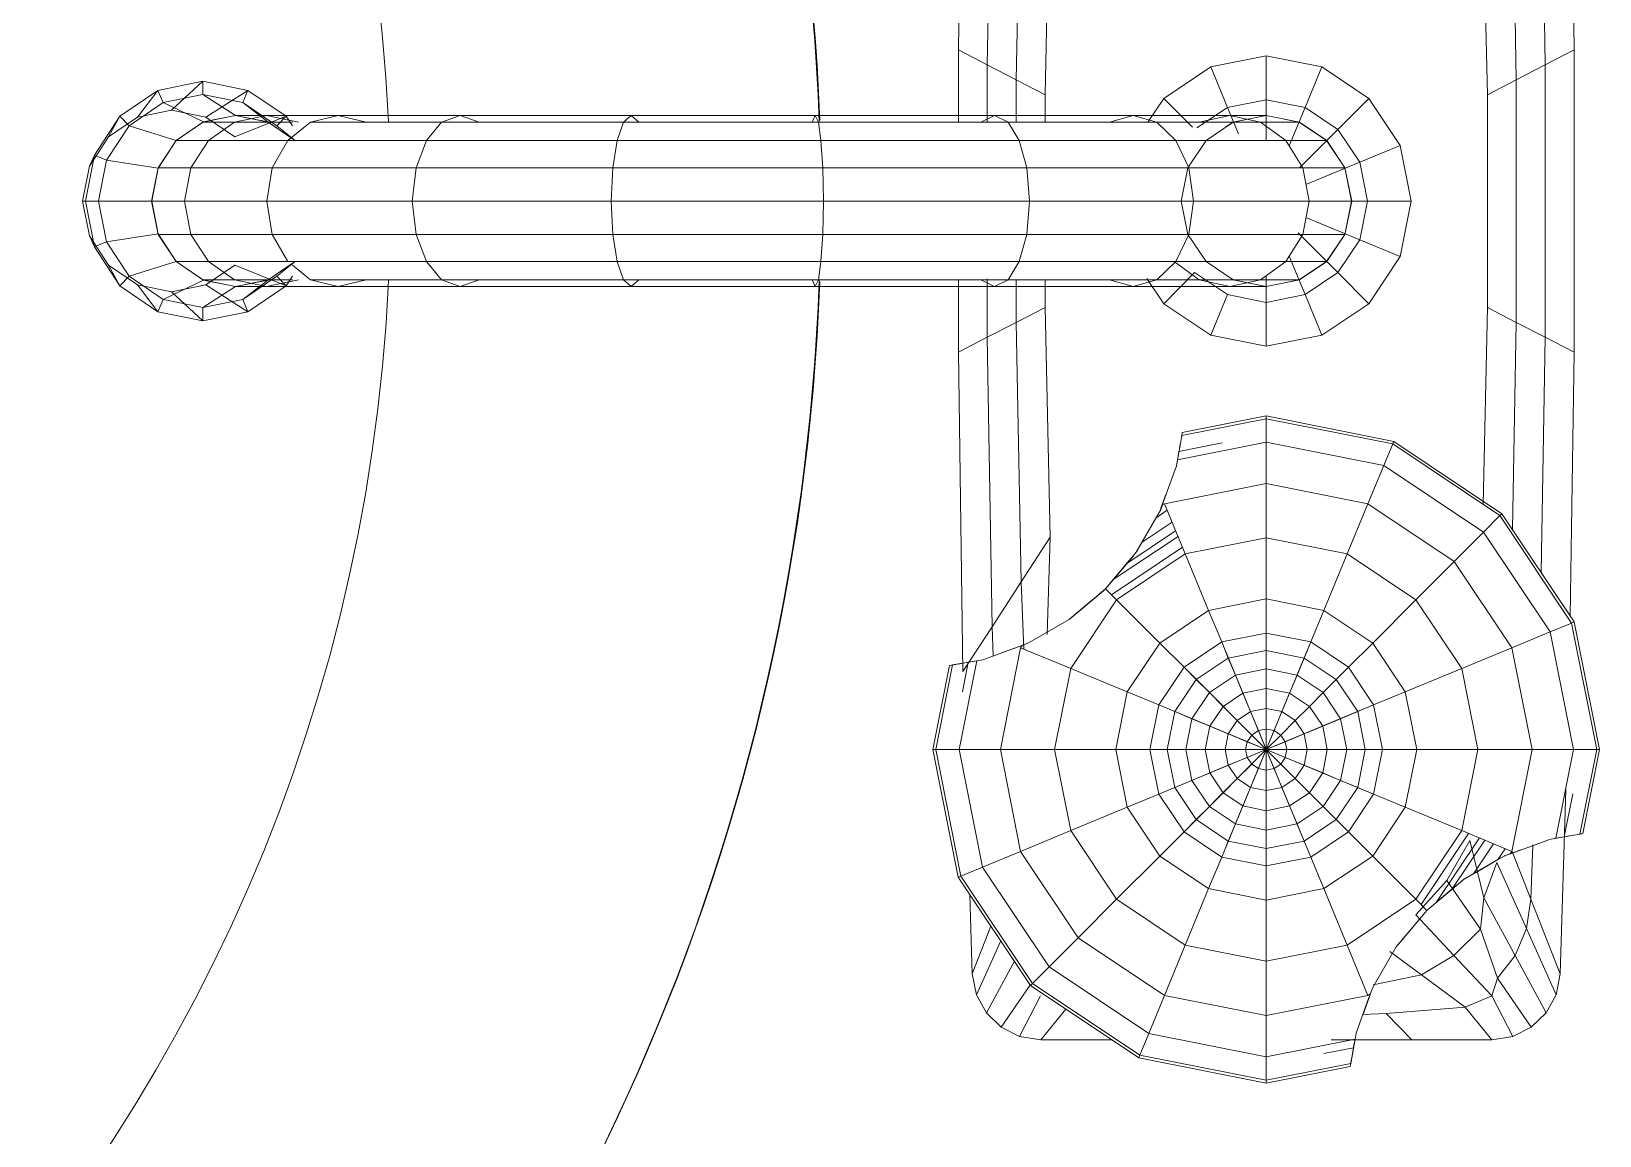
# Model space of a CAD drawing. Header units: inches. Extents: x 22 to 382261, y 22 to 371281.
# Drawn here: x 112652.2 to 112797.8, y 67899.7 to 68002.1 of the extents above; entities that cross this region are included whole.
import ezdxf

# ---------------------------------------------------------------- set-up
doc = ezdxf.new("R2010")
doc.units = ezdxf.units.IN
doc.header["$MEASUREMENT"] = 0
for name, color, linetype, lineweight in [('G-IMPT', 8, 'Continuous', 9), ('P-SANR-FIXT', 6, 'Continuous', 9), ('Q-CASE', 31, 'Continuous', 9)]:
    doc.layers.add(name, color=color, linetype=linetype, lineweight=lineweight)

# ---------------------------------------------------------------- blocks, each defined once
blk = doc.blocks.new('Modern_Vanity_9451 - Modern Vanity-784097-01-GROUND FLOOR FURNITURE PLAN')
at = {"layer": 'G-IMPT'}
for p, q in [((172.08, -9.51), (183.92, -7.16)), ((183.92, -7.16), (191.71, -8.71)), ((183.92, -7.42), (183.92, -7.16)), ((172.18, -9.76), (183.92, -7.42)), ((183.92, -9.59), (183.92, -7.42)), ((183.92, -7.42), (191.76, -8.98)), ((191.71, -8.71), (191.71, -8.72)), ((191.73, -8.8), (191.71, -8.71)), ((191.73, -8.8), (191.71, -8.72)), ((191.71, -8.72), (191.78, -9.09)), ((89.39, -9.95), (119.02, -9.52)), ((119.02, -9.52), (147.06, -9.52)), ((120.4, -12.21), (119.02, -9.52)), ((145.67, -12.21), (147.06, -9.52)), ((147.06, -9.52), (171.53, -9.88)), ((172.08, -9.51), (162.04, -16.22)), ((172.18, -9.76), (162.22, -16.41)), ((172.18, -9.76), (172.08, -9.51)), ((173.01, -11.76), (172.18, -9.76)), ((173.01, -11.76), (183.92, -9.59)), ((183.92, -13.42), (183.92, -9.59)), ((183.92, -9.59), (192.15, -11.23)), ((188.02, -9.65), (192.02, -10.44)), ((191.73, -8.8), (191.74, -8.88)), ((191.76, -8.98), (191.74, -8.88)), ((191.89, -9.7), (191.76, -8.98)), ((191.93, -9.95), (191.88, -9.66)), ((192.15, -11.23), (191.89, -9.7)), ((191.89, -9.7), (192.01, -10.41)), ((191.89, -9.7), (192.02, -10.44)), ((192.01, -10.41), (191.93, -9.95)), ((187.63, -10.29), (204.72, -10.81)), ((192.01, -10.41), (192.02, -10.44)), ((192.02, -10.44), (192.2, -11.47)), ((192.25, -11.8), (192.15, -11.23)), ((197.79, -13.54), (204.72, -10.81)), ((200.53, -13.95), (206.66, -11.2)), ((204.72, -10.81), (206.66, -11.2)), ((206.66, -11.2), (208.34, -12.12)), ((93.55, -12.65), (120.4, -12.21)), ((121.79, -14.89), (120.4, -12.21)), ((120.4, -12.21), (145.67, -12.21)), ((144.29, -14.89), (145.67, -12.21)), ((145.67, -12.21), (167.5, -12.57)), ((173.01, -11.76), (163.76, -17.94)), ((174.47, -15.3), (173.01, -11.76)), ((192.25, -11.8), (192.38, -12.13)), ((192.38, -12.16), (192.32, -11.98)), ((192.38, -12.13), (193.45, -15.08)), ((203.01, -15.01), (208.34, -12.12)), ((208.34, -12.12), (209.66, -13.5)), ((174.47, -15.3), (183.92, -13.42)), ((183.92, -18.46), (183.92, -13.42)), ((183.92, -13.42), (193.36, -15.3)), ((192.76, -13.36), (197.79, -13.54)), ((193.22, -14.46), (193.68, -15.71)), ((193.22, -14.46), (193.68, -15.72)), ((193.36, -15.28), (197.79, -13.54)), ((194.4, -16.7), (200.53, -13.95)), ((197.79, -13.54), (200.53, -13.95)), ((200.53, -13.95), (203.01, -15.01)), ((205.12, -16.64), (209.66, -13.5)), ((209.66, -13.5), (210.52, -15.21)), ((97.7, -15.35), (121.79, -14.89)), ((123.18, -17.57), (121.79, -14.89)), ((121.79, -14.89), (144.29, -14.89)), ((142.9, -17.57), (144.29, -14.89)), ((144.29, -14.89), (163.48, -15.25)), ((174.47, -15.3), (166.46, -20.65)), ((176.4, -19.95), (174.47, -15.3)), ((191.43, -19.95), (193.36, -15.3)), ((193.11, -15.91), (194.13, -16.59)), ((193.36, -15.3), (193.58, -15.45)), ((193.45, -15.08), (193.62, -15.56)), ((193.45, -15.08), (193.75, -15.91)), ((193.45, -15.08), (193.54, -15.34)), ((193.62, -15.56), (193.54, -15.34)), ((193.58, -15.45), (193.54, -15.34)), ((193.62, -15.56), (193.58, -15.45)), ((193.68, -15.71), (193.62, -15.56)), ((193.68, -15.71), (193.68, -15.72)), ((193.68, -15.72), (193.72, -15.83)), ((193.72, -15.83), (193.77, -15.96)), ((193.75, -15.91), (193.77, -15.96)), ((193.77, -15.96), (193.97, -16.32)), ((193.77, -15.96), (194.13, -16.59)), ((197.68, -17.9), (203.01, -15.01)), ((203.01, -15.01), (205.12, -16.64)), ((206.76, -17.16), (210.52, -15.21)), ((210.83, -17.17), (210.52, -15.21)), ((155.33, -26.26), (162.04, -16.22)), ((155.57, -26.36), (162.22, -16.41)), ((162.22, -16.41), (162.04, -16.22)), ((162.04, -16.22), (162.22, -16.41)), ((163.76, -17.94), (162.22, -16.41)), ((162.22, -16.41), (163.76, -17.94)), ((192.66, -17), (195.44, -18.86)), ((193.97, -16.32), (195.98, -19.8)), ((194.13, -16.59), (194.37, -17)), ((195.31, -18.63), (194.37, -17)), ((194.4, -16.7), (197.68, -17.9)), ((200.59, -18.2), (205.12, -16.64)), ((203.01, -20.69), (206.76, -17.16)), ((205.12, -16.64), (206.76, -17.16)), ((207.82, -19.64), (206.76, -17.16)), ((207.82, -19.64), (210.83, -17.17)), ((210.83, -24.59), (210.83, -17.17)), ((123.18, -17.57), (101.87, -18.04)), ((142.9, -17.57), (123.18, -17.57)), ((161.17, -17.98), (142.9, -17.57)), ((157.58, -27.19), (163.76, -17.94)), ((166.46, -20.65), (163.76, -17.94)), ((163.76, -17.94), (166.46, -20.65)), ((176.4, -19.95), (183.92, -18.46)), ((183.92, -24.13), (183.92, -18.46)), ((183.92, -18.46), (191.43, -19.95)), ((192.11, -18.32), (198.11, -22.33)), ((192.32, -17.8), (196.85, -20.83)), ((192.34, -19.2), (197.68, -17.9)), ((195.38, -18.75), (195.31, -18.63)), ((195.38, -18.75), (195.44, -18.86)), ((195.44, -18.86), (195.9, -19.66)), ((196.05, -21.35), (200.59, -18.2)), ((197.68, -17.9), (200.59, -18.2)), ((200.59, -18.2), (203.01, -20.69)), ((176.4, -19.95), (170.03, -24.21)), ((178.57, -25.19), (176.4, -19.95)), ((189.26, -25.19), (191.43, -19.95)), ((197.8, -24.21), (191.43, -19.95)), ((191.69, -19.33), (198.28, -23.73)), ((198.28, -23.73), (191.69, -19.33)), ((196.05, -21.35), (192.34, -19.2)), ((195.98, -19.8), (195.9, -19.66)), ((195.98, -19.8), (196.41, -20.3)), ((195.98, -19.8), (196.09, -19.92)), ((196.09, -19.92), (196.6, -20.53)), ((196.41, -20.3), (198.66, -22.98)), ((204.82, -23.7), (207.82, -19.64)), ((208.41, -26.98), (207.82, -19.64)), ((161.11, -28.66), (166.46, -20.65)), ((170.03, -24.21), (166.46, -20.65)), ((166.46, -20.65), (170.03, -24.21)), ((199.25, -24.22), (196.05, -21.35)), ((196.6, -20.53), (196.63, -20.57)), ((196.63, -20.57), (196.85, -20.83)), ((196.85, -20.83), (197.9, -22.08)), ((199.25, -24.22), (203.01, -20.69)), ((204.82, -23.7), (203.01, -20.69)), ((197.8, -24.21), (198.83, -23.19)), ((197.9, -22.08), (198.11, -22.33)), ((198.83, -23.19), (198.11, -22.33)), ((198.28, -23.73), (198.83, -23.19)), ((198.83, -23.19), (198.66, -22.98)), ((199.03, -23.36), (198.83, -23.19)), ((198.85, -23.2), (198.83, -23.19)), ((198.85, -23.2), (199.4, -23.67)), ((127.89, -25.66), (133.04, -24.64)), ((133.04, -24.64), (138.19, -25.66)), ((133.04, -28.7), (133.04, -24.64)), ((165.77, -30.58), (170.03, -24.21)), ((174.04, -28.22), (170.03, -24.21)), ((170.03, -24.21), (174.04, -28.22)), ((178.57, -25.19), (183.92, -24.13)), ((183.92, -27.3), (183.92, -24.13)), ((183.92, -24.13), (189.26, -25.19)), ((193.79, -28.22), (197.8, -24.21)), ((202.06, -30.58), (197.8, -24.21)), ((202.22, -26.03), (199.03, -23.36)), ((199.68, -23.9), (199.4, -23.67)), ((199.68, -23.9), (200.73, -24.78)), ((202.65, -26.63), (204.82, -23.7)), ((205.75, -28.17), (204.82, -23.7)), ((208.41, -26.98), (210.83, -24.59)), ((210.83, -24.59), (210.83, -32.06)), ((123.52, -28.58), (127.89, -25.66)), ((129.44, -29.42), (127.89, -25.66)), ((136.63, -29.42), (138.19, -25.66)), ((138.19, -25.66), (142.56, -28.58)), ((178.57, -25.19), (174.04, -28.22)), ((179.78, -28.13), (178.57, -25.19)), ((188.05, -28.13), (189.26, -25.19)), ((193.79, -28.22), (189.26, -25.19)), ((201.19, -25.17), (200.73, -24.78)), ((201.49, -25.42), (201.19, -25.17)), ((202.22, -26.03), (201.49, -25.42)), ((202.22, -26.03), (205.7, -28.04)), ((152.97, -38.1), (155.33, -26.26)), ((153.24, -38.1), (155.57, -26.36)), ((155.33, -26.26), (155.57, -26.36)), ((155.41, -38.1), (157.58, -27.19)), ((155.57, -26.36), (157.58, -27.19)), ((157.58, -27.19), (161.11, -28.66)), ((179.78, -28.13), (183.92, -27.3)), ((183.92, -28.91), (183.92, -27.3)), ((183.92, -27.3), (188.05, -28.13)), ((183.92, -38.1), (183.92, -27.3)), ((208.41, -26.98), (208.5, -29.14)), ((120.6, -32.95), (123.52, -28.58)), ((126.39, -31.45), (123.52, -28.58)), ((129.44, -29.42), (133.04, -28.7)), ((133.04, -34.13), (133.04, -28.7)), ((133.04, -28.7), (136.63, -29.42)), ((139.68, -31.45), (142.56, -28.58)), ((142.56, -28.58), (145.47, -32.95)), ((159.24, -38.1), (161.11, -28.66)), ((161.11, -28.66), (165.77, -30.58)), ((171.01, -32.75), (174.04, -28.22)), ((176.28, -30.47), (174.04, -28.22)), ((174.04, -28.22), (176.28, -30.47)), ((179.78, -28.13), (176.28, -30.47)), ((180.4, -29.61), (179.78, -28.13)), ((183.92, -38.1), (179.78, -28.13)), ((180.4, -29.61), (183.92, -28.91)), ((183.92, -38.1), (188.05, -28.13)), ((183.92, -30.63), (183.92, -28.91)), ((183.92, -28.91), (187.43, -29.61)), ((187.43, -29.61), (188.05, -28.13)), ((191.55, -30.47), (188.05, -28.13)), ((191.55, -30.47), (193.79, -28.22)), ((196.82, -32.75), (193.79, -28.22)), ((202.06, -30.58), (206.72, -28.66)), ((205.7, -28.04), (206.05, -28.25)), ((206.05, -28.25), (206.46, -28.39)), ((206.46, -28.39), (206.57, -28.43)), ((206.57, -28.43), (208.49, -29.13)), ((206.57, -28.43), (208.54, -29.15)), ((206.72, -28.66), (206.57, -28.43)), ((206.72, -28.66), (208.6, -38.1)), ((206.93, -28.57), (210.22, -29.76)), ((126.39, -31.45), (129.44, -29.42)), ((131.51, -34.42), (129.44, -29.42)), ((129.95, -30.79), (133.04, -30.16)), ((129.95, -30.82), (133.04, -30.2)), ((133.04, -30.16), (136.13, -30.79)), ((133.04, -30.2), (133.04, -30.16)), ((133.04, -34.13), (133.04, -30.2)), ((133.04, -30.2), (136.13, -30.82)), ((134.56, -34.42), (136.63, -29.42)), ((136.63, -29.42), (139.68, -31.45)), ((173.94, -33.97), (176.28, -30.47)), ((177.42, -31.6), (176.28, -30.47)), ((176.28, -30.47), (177.42, -31.6)), ((180.4, -29.61), (177.42, -31.6)), ((181.06, -31.2), (180.4, -29.61)), ((191.55, -30.47), (183.92, -38.1)), ((186.78, -31.2), (187.43, -29.61)), ((190.41, -31.6), (187.43, -29.61)), ((190.41, -31.6), (191.55, -30.47)), ((193.89, -33.97), (191.55, -30.47)), ((210.22, -29.76), (210.79, -29.86)), ((210.79, -29.86), (213.04, -30.26)), ((210.79, -29.86), (211.36, -29.96)), ((212.42, -38.1), (210.79, -29.86)), ((213.04, -30.26), (211.36, -29.96)), ((212.35, -30.14), (211.57, -30)), ((212.12, -32.74), (211.57, -30)), ((212.35, -30.14), (212.62, -30.18)), ((213.13, -30.27), (212.62, -30.18)), ((212.65, -30.19), (212.62, -30.18)), ((213.13, -30.27), (212.65, -30.19)), ((212.65, -30.19), (212.73, -30.2)), ((213.31, -30.31), (212.73, -30.2)), ((213.04, -30.26), (213.13, -30.27)), ((214.59, -38.1), (213.04, -30.26)), ((213.14, -30.28), (213.13, -30.27)), ((213.14, -30.28), (213.31, -30.31)), ((214.86, -38.1), (213.31, -30.31)), ((124.36, -34.5), (126.39, -31.45)), ((129.95, -35.01), (126.39, -31.45)), ((127.43, -32.49), (129.95, -30.79)), ((127.43, -32.51), (129.95, -30.82)), ((129.95, -30.82), (129.95, -30.79)), ((129.95, -34.71), (129.95, -30.82)), ((135.99, -35.14), (139.68, -31.45)), ((136.13, -30.79), (138.65, -32.49)), ((136.13, -30.82), (136.13, -30.79)), ((136.13, -34.71), (136.13, -30.82)), ((136.13, -30.82), (138.65, -32.51)), ((139.68, -31.45), (141.72, -34.5)), ((164.28, -38.1), (165.77, -30.58)), ((165.77, -30.58), (171.01, -32.75)), ((175.43, -34.58), (177.42, -31.6)), ((178.63, -32.82), (177.42, -31.6)), ((177.42, -31.6), (178.63, -32.82)), ((181.06, -31.2), (178.63, -32.82)), ((181.06, -31.2), (183.92, -30.63)), ((181.75, -32.86), (181.06, -31.2)), ((183.92, -32.43), (183.92, -30.63)), ((183.92, -30.63), (186.78, -31.2)), ((186.09, -32.86), (186.78, -31.2)), ((189.2, -32.82), (186.78, -31.2)), ((189.2, -32.82), (190.41, -31.6)), ((192.4, -34.58), (190.41, -31.6)), ((196.82, -32.75), (202.06, -30.58)), ((202.06, -30.58), (203.56, -38.1)), ((119.58, -38.1), (120.6, -32.95)), ((124.36, -34.5), (120.6, -32.95)), ((125.72, -35.01), (127.43, -32.49)), ((125.72, -35.03), (127.43, -32.51)), ((127.43, -32.51), (127.43, -32.49)), ((127.43, -36.29), (127.43, -32.51)), ((138.65, -32.49), (140.35, -35.01)), ((138.65, -32.51), (138.65, -32.49)), ((138.65, -36.29), (138.65, -32.51)), ((138.65, -32.51), (140.35, -35.03)), ((141.72, -34.5), (145.47, -32.95)), ((146.5, -38.1), (145.47, -32.95)), ((169.95, -38.1), (171.01, -32.75)), ((171.01, -32.75), (173.94, -33.97)), ((177.01, -35.24), (178.63, -32.82)), ((179.91, -34.09), (178.63, -32.82)), ((178.63, -32.82), (179.91, -34.09)), ((181.75, -32.86), (179.91, -34.09)), ((181.75, -32.86), (183.92, -32.43)), ((182.46, -34.58), (181.75, -32.86)), ((183.92, -34.29), (183.92, -32.43)), ((183.92, -32.43), (186.09, -32.86)), ((185.37, -34.58), (186.09, -32.86)), ((187.92, -34.09), (186.09, -32.86)), ((187.92, -34.09), (189.2, -32.82)), ((190.82, -35.24), (189.2, -32.82)), ((193.89, -33.97), (196.82, -32.75)), ((196.82, -32.75), (197.89, -38.1)), ((123.64, -38.1), (124.36, -34.5)), ((127.92, -35.98), (124.36, -34.5)), ((127.43, -36.29), (129.95, -34.71)), ((129.95, -34.71), (133.04, -34.13)), ((129.95, -45.28), (129.95, -34.71)), ((133.04, -44.84), (133.04, -34.13)), ((133.04, -34.13), (136.13, -34.71)), ((136.13, -45.28), (136.13, -34.71)), ((136.13, -34.71), (138.65, -36.29)), ((138.16, -35.98), (141.72, -34.5)), ((142.44, -38.1), (141.72, -34.5)), ((173.12, -38.1), (173.94, -33.97)), ((173.94, -33.97), (175.43, -34.58)), ((183.92, -38.1), (173.94, -33.97)), ((174.73, -38.1), (175.43, -34.58)), ((175.43, -34.58), (177.01, -35.24)), ((178.68, -35.93), (179.91, -34.09)), ((181.22, -35.41), (179.91, -34.09)), ((179.91, -34.09), (181.22, -35.41)), ((182.46, -34.58), (181.22, -35.41)), ((182.46, -34.58), (183.92, -34.29)), ((183.19, -36.34), (182.46, -34.58)), ((193.89, -33.97), (183.92, -38.1)), ((183.92, -36.19), (183.92, -34.29)), ((183.92, -34.29), (185.37, -34.58)), ((184.65, -36.34), (185.37, -34.58)), ((186.61, -35.41), (185.37, -34.58)), ((186.61, -35.41), (187.92, -34.09)), ((189.15, -35.93), (187.92, -34.09)), ((190.82, -35.24), (192.4, -34.58)), ((192.4, -34.58), (193.89, -33.97)), ((192.4, -34.58), (193.1, -38.1)), ((193.89, -33.97), (194.71, -38.1)), ((125.72, -35.01), (125.1, -38.1)), ((125.72, -35.03), (125.1, -38.1)), ((125.72, -35.03), (125.72, -35.01)), ((125.72, -38.62), (125.72, -35.03)), ((125.72, -38.62), (127.43, -36.29)), ((127.43, -46.49), (127.43, -36.29)), ((138.65, -46.49), (138.65, -36.29)), ((138.65, -36.29), (140.35, -38.62)), ((140.35, -35.01), (140.98, -38.1)), ((140.35, -35.03), (140.35, -35.01)), ((140.35, -35.03), (140.98, -38.1)), ((140.35, -38.62), (140.35, -35.03)), ((176.44, -38.1), (177.01, -35.24)), ((177.01, -35.24), (178.68, -35.93)), ((178.25, -38.1), (178.68, -35.93)), ((178.68, -35.93), (180.4, -36.64)), ((180.4, -36.64), (181.22, -35.41)), ((182.57, -36.75), (181.22, -35.41)), ((181.22, -35.41), (182.57, -36.75)), ((183.19, -36.34), (182.57, -36.75)), ((183.19, -36.34), (183.92, -36.19)), ((183.92, -38.1), (183.19, -36.34)), ((183.92, -38.1), (183.92, -36.19)), ((183.92, -36.19), (184.65, -36.34)), ((183.92, -38.1), (184.65, -36.34)), ((185.26, -36.75), (184.65, -36.34)), ((185.26, -36.75), (186.61, -35.41)), ((187.43, -36.64), (186.61, -35.41)), ((187.43, -36.64), (189.15, -35.93)), ((189.15, -35.93), (190.82, -35.24)), ((189.15, -35.93), (189.59, -38.1)), ((190.82, -35.24), (191.39, -38.1)), ((180.11, -38.1), (180.4, -36.64)), ((180.4, -36.64), (182.15, -37.37)), ((182.01, -38.1), (182.15, -37.37)), ((182.15, -37.37), (182.57, -36.75)), ((183.92, -38.1), (182.15, -37.37)), ((183.92, -38.1), (182.57, -36.75)), ((183.92, -38.1), (182.57, -36.75)), ((185.26, -36.75), (183.92, -38.1)), ((185.68, -37.37), (183.92, -38.1)), ((185.68, -37.37), (185.26, -36.75)), ((185.68, -37.37), (187.43, -36.64)), ((185.68, -37.37), (185.82, -38.1)), ((187.43, -36.64), (187.72, -38.1)), ((120.6, -43.25), (119.58, -38.1)), ((123.64, -38.1), (119.58, -38.1)), ((127.43, -38.1), (123.64, -38.1)), ((124.36, -41.7), (123.64, -38.1)), ((125.1, -38.1), (125.72, -41.19)), ((125.1, -41.47), (125.1, -38.1)), ((125.1, -38.1), (125.72, -41.17)), ((125.72, -38.62), (125.1, -41.47)), ((125.72, -48.27), (125.72, -38.62)), ((139.97, -38.1), (142.44, -38.1)), ((140.98, -38.1), (140.35, -41.19)), ((140.98, -38.1), (140.35, -41.17)), ((140.35, -48.27), (140.35, -38.62)), ((140.35, -38.62), (140.98, -41.47)), ((140.98, -41.47), (140.98, -38.1)), ((142.44, -38.1), (141.72, -41.7)), ((142.44, -38.1), (146.5, -38.1)), ((146.5, -38.1), (145.47, -43.25)), ((154.52, -45.89), (152.97, -38.1)), ((152.97, -38.1), (153.24, -38.1)), ((154.8, -45.94), (153.24, -38.1)), ((153.24, -38.1), (155.41, -38.1)), ((157.05, -46.34), (155.41, -38.1)), ((155.41, -38.1), (159.24, -38.1)), ((161.11, -47.54), (159.24, -38.1)), ((159.24, -38.1), (164.28, -38.1)), ((165.77, -45.62), (164.28, -38.1)), ((164.28, -38.1), (169.95, -38.1)), ((171.01, -43.45), (169.95, -38.1)), ((169.95, -38.1), (173.12, -38.1)), ((173.94, -42.23), (173.12, -38.1)), ((173.12, -38.1), (174.73, -38.1)), ((183.92, -38.1), (173.12, -38.1)), ((175.43, -41.62), (174.73, -38.1)), ((174.73, -38.1), (176.44, -38.1)), ((183.92, -38.1), (174.76, -41.89)), ((183.92, -38.1), (176.28, -45.73)), ((177.01, -40.96), (176.44, -38.1)), ((176.44, -38.1), (178.25, -38.1)), ((178.68, -40.27), (178.25, -38.1)), ((178.25, -38.1), (180.11, -38.1)), ((183.92, -38.1), (179.78, -48.07)), ((180.4, -39.56), (180.11, -38.1)), ((180.11, -38.1), (182.01, -38.1)), ((180.4, -39.56), (182.15, -38.83)), ((182.15, -38.83), (182.01, -38.1)), ((183.92, -38.1), (182.01, -38.1)), ((182.15, -38.83), (183.92, -38.1)), ((182.57, -39.45), (182.15, -38.83)), ((182.57, -39.45), (183.92, -38.1)), ((183.92, -38.1), (183.19, -39.86)), ((183.92, -38.1), (185.82, -38.1)), ((183.92, -38.1), (185.68, -38.83)), ((183.92, -38.1), (184.65, -39.86)), ((183.92, -38.1), (183.92, -40.01)), ((183.92, -38.1), (193.79, -47.98)), ((183.92, -38.1), (193.79, -47.98)), ((183.92, -38.1), (194.71, -38.1)), ((183.92, -38.1), (193.07, -41.89)), ((183.92, -38.1), (188.05, -48.07)), ((183.92, -38.1), (183.92, -48.9)), ((185.68, -38.83), (185.26, -39.45)), ((185.82, -38.1), (185.68, -38.83)), ((185.68, -38.83), (187.43, -39.56)), ((185.82, -38.1), (187.72, -38.1)), ((187.72, -38.1), (187.43, -39.56)), ((187.72, -38.1), (189.59, -38.1)), ((189.59, -38.1), (189.15, -40.27)), ((189.59, -38.1), (191.39, -38.1)), ((191.39, -38.1), (190.82, -40.96)), ((191.39, -38.1), (193.1, -38.1)), ((193.1, -38.1), (192.4, -41.62)), ((193.1, -38.1), (194.71, -38.1)), ((194.71, -38.1), (193.89, -42.23)), ((194.71, -38.1), (197.89, -38.1)), ((197.89, -38.1), (196.82, -43.45)), ((197.89, -38.1), (203.56, -38.1)), ((203.56, -38.1), (202.06, -45.62)), ((203.56, -38.1), (208.6, -38.1)), ((208.6, -38.1), (206.72, -47.54)), ((208.6, -38.1), (212.42, -38.1)), ((212.42, -38.1), (210.25, -49.01)), ((212.26, -49.84), (214.59, -38.1)), ((212.42, -38.1), (214.59, -38.1)), ((212.5, -49.94), (214.86, -38.1)), ((214.59, -38.1), (214.86, -38.1)), ((126.8, -40.68), (124.36, -41.7)), ((177.01, -40.96), (178.68, -40.27)), ((178.68, -40.27), (180.4, -39.56)), ((179.91, -42.11), (178.68, -40.27)), ((181.22, -40.79), (180.4, -39.56)), ((181.22, -40.79), (182.57, -39.45)), ((182.46, -41.62), (183.19, -39.86)), ((182.57, -39.45), (183.19, -39.86)), ((183.92, -40.01), (183.19, -39.86)), ((184.65, -39.86), (183.92, -40.01)), ((183.92, -41.91), (183.92, -40.01)), ((185.26, -39.45), (184.65, -39.86)), ((185.37, -41.62), (184.65, -39.86)), ((185.26, -39.45), (186.61, -40.79)), ((186.61, -40.79), (185.26, -39.45)), ((187.43, -39.56), (186.61, -40.79)), ((187.43, -39.56), (189.15, -40.27)), ((189.15, -40.27), (187.92, -42.11)), ((189.15, -40.27), (190.82, -40.96)), ((124.36, -41.7), (120.6, -43.25)), ((126.25, -44.54), (124.36, -41.7)), ((125.1, -50.46), (125.1, -41.47)), ((125.1, -41.47), (125.72, -44.33)), ((127.43, -43.69), (125.72, -41.17)), ((125.72, -41.17), (125.72, -41.19)), ((125.72, -44.33), (125.72, -41.17)), ((126.2, -41.89), (125.72, -41.19)), ((140.35, -41.17), (138.65, -43.69)), ((141.72, -41.7), (139.68, -44.75)), ((140.35, -41.17), (140.35, -41.19)), ((140.35, -44.33), (140.35, -41.17)), ((140.98, -41.47), (140.35, -44.33)), ((140.98, -50.46), (140.98, -41.47)), ((141.72, -41.7), (145.47, -43.25)), ((156.26, -46.2), (155.47, -42.2)), ((173.94, -42.23), (175.43, -41.62)), ((175.43, -41.62), (177.01, -40.96)), ((177.42, -44.6), (175.43, -41.62)), ((178.63, -43.38), (177.01, -40.96)), ((178.63, -43.38), (179.91, -42.11)), ((179.91, -42.11), (181.22, -40.79)), ((179.91, -42.11), (181.75, -43.34)), ((181.22, -40.79), (182.46, -41.62)), ((181.75, -43.34), (182.46, -41.62)), ((183.92, -41.91), (182.46, -41.62)), ((185.37, -41.62), (183.92, -41.91)), ((183.92, -43.77), (183.92, -41.91)), ((186.61, -40.79), (185.37, -41.62)), ((186.09, -43.34), (185.37, -41.62)), ((187.92, -42.11), (186.09, -43.34)), ((186.61, -40.79), (187.92, -42.11)), ((187.92, -42.11), (186.61, -40.79)), ((187.92, -42.11), (189.2, -43.38)), ((189.2, -43.38), (187.92, -42.11)), ((190.82, -40.96), (189.2, -43.38)), ((192.4, -41.62), (190.41, -44.6)), ((190.82, -40.96), (192.4, -41.62)), ((192.4, -41.62), (193.89, -42.23)), ((123.52, -47.62), (120.6, -43.25)), ((145.47, -43.25), (142.56, -47.62)), ((165.77, -45.62), (171.01, -43.45)), ((171.01, -43.45), (173.94, -42.23)), ((174.04, -47.98), (171.01, -43.45)), ((176.28, -45.73), (173.94, -42.23)), ((177.42, -44.6), (178.63, -43.38)), ((178.63, -43.38), (181.06, -45)), ((181.06, -45), (181.75, -43.34)), ((183.92, -43.77), (181.75, -43.34)), ((186.09, -43.34), (183.92, -43.77)), ((186.78, -45), (186.09, -43.34)), ((189.2, -43.38), (186.78, -45)), ((189.2, -43.38), (190.41, -44.6)), ((190.41, -44.6), (189.2, -43.38)), ((193.89, -42.23), (191.55, -45.73)), ((196.82, -43.45), (193.79, -47.98)), ((193.89, -42.23), (196.82, -43.45)), ((196.82, -43.45), (202.06, -45.62)), ((126.2, -44.94), (123.52, -47.62)), ((125.72, -48.27), (125.72, -44.33)), ((129.95, -45.38), (127.43, -43.69)), ((129.95, -45.28), (133.04, -44.84)), ((133.04, -60.06), (133.04, -44.84)), ((133.04, -44.84), (136.13, -45.28)), ((138.65, -43.69), (136.13, -45.38)), ((140.35, -44.33), (138.65, -46.66)), ((139.68, -44.75), (142.56, -47.62)), ((140.35, -48.27), (140.35, -44.33)), ((176.28, -45.73), (177.42, -44.6)), ((177.42, -44.6), (180.4, -46.59)), ((180.4, -46.59), (181.06, -45)), ((183.92, -45.57), (181.06, -45)), ((183.92, -45.57), (183.92, -43.77)), ((186.78, -45), (183.92, -45.57)), ((187.43, -46.59), (186.78, -45)), ((190.41, -44.6), (187.43, -46.59)), ((190.41, -44.6), (191.55, -45.73)), ((191.55, -45.73), (190.41, -44.6)), ((125.72, -48.27), (127.43, -46.49)), ((127.43, -46.49), (129.95, -45.28)), ((127.43, -61.02), (127.43, -46.49)), ((129.95, -60.32), (129.95, -45.28)), ((133.04, -46), (129.95, -45.38)), ((136.13, -45.38), (133.04, -46)), ((136.13, -60.32), (136.13, -45.28)), ((136.13, -45.28), (138.65, -46.49)), ((138.65, -61.02), (138.65, -46.49)), ((138.65, -46.49), (140.35, -48.27)), ((154.53, -45.9), (154.52, -45.89)), ((154.62, -45.91), (154.52, -45.89)), ((154.91, -45.96), (154.53, -45.9)), ((154.62, -45.91), (154.53, -45.9)), ((154.69, -45.92), (154.62, -45.91)), ((154.8, -45.94), (154.69, -45.92)), ((154.8, -45.94), (155.52, -46.07)), ((155.48, -46.06), (155.77, -46.11)), ((157.05, -46.34), (155.52, -46.07)), ((155.77, -46.11), (156.23, -46.19)), ((156.26, -46.2), (156.23, -46.19)), ((157.29, -46.38), (156.26, -46.2)), ((157.62, -46.44), (157.05, -46.34)), ((157.95, -46.56), (157.62, -46.44)), ((157.8, -46.5), (157.97, -46.57)), ((160.9, -47.63), (157.95, -46.56)), ((161.11, -47.54), (165.77, -45.62)), ((166.65, -51.03), (163.62, -46.51)), ((168.15, -52.3), (164.14, -46.29)), ((169.55, -52.47), (165.14, -45.88)), ((169.55, -52.47), (165.14, -45.88)), ((165.77, -45.62), (170.03, -51.99)), ((174.04, -47.98), (176.28, -45.73)), ((176.28, -45.73), (179.78, -48.07)), ((183.92, -47.29), (183.92, -45.57)), ((191.55, -45.73), (188.05, -48.07)), ((191.55, -45.73), (193.79, -47.98)), ((193.79, -47.98), (191.55, -45.73)), ((202.06, -45.62), (197.8, -51.99)), ((202.06, -45.62), (206.72, -47.54)), ((125.72, -49.09), (123.52, -47.62)), ((142.56, -47.62), (140.23, -49.17)), ((161.54, -47.87), (160.27, -47.41)), ((160.27, -47.41), (161.52, -47.86)), ((161.73, -47.93), (160.9, -47.63)), ((161.37, -47.81), (160.9, -47.63)), ((161.16, -47.73), (160.9, -47.63)), ((161.26, -47.77), (161.11, -47.54)), ((161.37, -47.81), (161.16, -47.73)), ((161.26, -47.77), (161.16, -47.73)), ((161.37, -47.81), (161.26, -47.77)), ((161.37, -47.81), (161.52, -47.86)), ((161.54, -47.87), (161.52, -47.86)), ((161.65, -47.91), (161.54, -47.87)), ((161.78, -47.95), (161.65, -47.91)), ((162.41, -48.32), (161.72, -47.29)), ((161.78, -47.95), (161.73, -47.93)), ((161.78, -47.95), (162.13, -48.16)), ((162.41, -48.32), (161.78, -47.95)), ((164.67, -49.62), (162.81, -46.84)), ((170.03, -51.99), (174.04, -47.98)), ((174.04, -47.98), (178.57, -51.01)), ((179.78, -48.07), (180.4, -46.59)), ((183.92, -47.29), (180.4, -46.59)), ((187.43, -46.59), (183.92, -47.29)), ((183.92, -48.9), (183.92, -47.29)), ((188.05, -48.07), (187.43, -46.59)), ((193.79, -47.98), (189.26, -51.01)), ((193.79, -47.98), (197.8, -51.99)), ((197.8, -51.99), (193.79, -47.98)), ((206.72, -47.54), (201.37, -55.55)), ((206.72, -47.54), (210.25, -49.01)), ((125.72, -48.27), (125.1, -50.46)), ((125.72, -62.06), (125.72, -48.27)), ((140.35, -62.06), (140.35, -48.27)), ((140.35, -48.27), (140.98, -50.46)), ((165.61, -50.17), (162.13, -48.16)), ((162.82, -48.55), (162.41, -48.32)), ((164.44, -49.49), (162.82, -48.55)), ((178.57, -51.01), (179.78, -48.07)), ((183.92, -48.9), (179.78, -48.07)), ((188.05, -48.07), (183.92, -48.9)), ((183.92, -52.07), (183.92, -48.9)), ((189.26, -51.01), (188.05, -48.07)), ((210.25, -49.01), (204.07, -58.26)), ((210.25, -49.01), (212.26, -49.84)), ((125.1, -63.33), (125.1, -50.46)), ((125.1, -50.46), (125.72, -52.64)), ((140.98, -50.46), (140.35, -52.64)), ((140.98, -63.33), (140.98, -50.46)), ((164.44, -49.49), (164.57, -49.56)), ((164.67, -49.62), (164.57, -49.56)), ((165.48, -50.09), (164.67, -49.62)), ((165.61, -50.17), (165.48, -50.09)), ((165.74, -50.27), (165.61, -50.17)), ((166.12, -50.59), (165.61, -50.17)), ((166.34, -50.78), (165.74, -50.27)), ((168.8, -52.84), (166.12, -50.59)), ((169, -53.01), (166.34, -50.78)), ((166.39, -50.82), (166.34, -50.78)), ((169, -53.01), (166.39, -50.82)), ((166.65, -51.03), (166.39, -50.82)), ((212.26, -49.84), (205.61, -59.79)), ((212.5, -49.94), (205.8, -59.98)), ((212.26, -49.84), (212.5, -49.94)), ((167.89, -52.08), (166.65, -51.03)), ((167.89, -52.08), (168.15, -52.3)), ((168.15, -52.3), (169, -53.01)), ((169, -53.01), (170.03, -51.99)), ((170.03, -51.99), (176.4, -56.25)), ((176.4, -56.25), (178.57, -51.01)), ((183.92, -52.07), (178.57, -51.01)), ((189.26, -51.01), (183.92, -52.07)), ((183.92, -57.74), (183.92, -52.07)), ((191.43, -56.25), (189.26, -51.01)), ((197.8, -51.99), (191.43, -56.25)), ((197.8, -51.99), (201.37, -55.55)), ((201.37, -55.55), (197.8, -51.99)), ((169, -53.01), (168.8, -52.84)), ((169, -53.01), (169.55, -52.47)), ((169, -53.01), (169.18, -53.22)), ((169, -53.01), (169.02, -53.03)), ((169.48, -53.59), (169.02, -53.03)), ((169.18, -53.22), (171.85, -56.4)), ((169.72, -53.87), (169.48, -53.59)), ((210.83, -52.45), (210.83, -59.03)), ((169.72, -53.87), (170.6, -54.92)), ((170.6, -54.92), (170.98, -55.37)), ((170.98, -55.37), (171.24, -55.67)), ((171.85, -56.4), (171.24, -55.67)), ((171.85, -56.4), (173.86, -59.88)), ((174.47, -60.9), (176.4, -56.25)), ((183.92, -57.74), (176.4, -56.25)), ((191.43, -56.25), (183.92, -57.74)), ((193.36, -60.9), (191.43, -56.25)), ((201.37, -55.55), (193.36, -60.9)), ((201.37, -55.55), (204.07, -58.26)), ((204.07, -58.26), (201.37, -55.55)), ((207.99, -56.7), (210.83, -59.03)), ((164.21, -58.16), (142.9, -58.63)), ((173.25, -58.45), (164.21, -58.16)), ((164.21, -58.16), (168.37, -60.85)), ((183.92, -62.78), (183.92, -57.74)), ((123.18, -58.63), (105.21, -58.23)), ((123.18, -58.63), (121.79, -61.31)), ((125.72, -58.63), (123.18, -58.63)), ((142.9, -58.63), (140.35, -58.63)), ((142.9, -58.63), (144.29, -61.31)), ((204.07, -58.26), (194.83, -64.44)), ((204.07, -58.26), (205.61, -59.79)), ((205.61, -59.79), (204.07, -58.26)), ((206.76, -59.04), (210.52, -60.99)), ((210.83, -59.03), (210.52, -60.99)), ((121.79, -61.31), (102.69, -60.95)), ((125.72, -62.06), (127.43, -61.02)), ((127.43, -61.02), (129.95, -60.32)), ((127.43, -79.43), (127.43, -61.02)), ((129.95, -60.32), (133.04, -60.06)), ((129.95, -79.26), (129.95, -60.32)), ((133.04, -79.21), (133.04, -60.06)), ((133.04, -60.06), (136.13, -60.32)), ((136.13, -79.26), (136.13, -60.32)), ((136.13, -60.32), (138.65, -61.02)), ((138.65, -79.43), (138.65, -61.02)), ((138.65, -61.02), (140.35, -62.06)), ((168.37, -60.85), (144.29, -61.31)), ((174.6, -60.6), (168.37, -60.85)), ((168.37, -60.85), (172.53, -63.55)), ((174.06, -60.24), (173.86, -59.88)), ((174.21, -60.64), (174.06, -60.24)), ((174.25, -60.75), (174.21, -60.64)), ((174.97, -62.72), (174.25, -60.75)), ((174.25, -60.75), (174.95, -62.68)), ((174.25, -60.75), (174.47, -60.9)), ((174.38, -61.12), (175.58, -64.4)), ((174.47, -60.9), (183.92, -62.78)), ((193.36, -60.9), (183.92, -62.78)), ((194.83, -64.44), (193.36, -60.9)), ((205.61, -59.79), (195.66, -66.44)), ((205.8, -59.98), (195.76, -66.69)), ((205.61, -59.79), (205.8, -59.98)), ((205.8, -59.98), (205.61, -59.79)), ((205.8, -60.03), (209.66, -62.7)), ((210.52, -60.99), (209.66, -62.7)), ((121.79, -61.31), (120.4, -63.99)), ((125.72, -61.31), (121.79, -61.31)), ((125.72, -62.06), (125.1, -63.33)), ((125.72, -79.67), (125.72, -62.06)), ((144.29, -61.31), (140.35, -61.31)), ((140.35, -79.67), (140.35, -62.06)), ((140.35, -62.06), (140.98, -63.33)), ((144.29, -61.31), (145.67, -63.99)), ((203.55, -61.48), (208.34, -64.08)), ((120.4, -63.99), (98.57, -63.63)), ((120.4, -63.99), (119.02, -66.67)), ((125.72, -63.99), (120.4, -63.99)), ((125.1, -79.96), (125.1, -63.33)), ((125.1, -63.33), (125.72, -64.6)), ((145.67, -63.99), (140.25, -63.99)), ((140.98, -63.33), (140.35, -64.6)), ((140.98, -79.96), (140.98, -63.33)), ((172.53, -63.55), (145.67, -63.99)), ((145.67, -63.99), (147.06, -66.67)), ((175.23, -63.45), (172.53, -63.55)), ((172.53, -63.55), (176.69, -66.25)), ((183.92, -66.61), (183.92, -62.78)), ((200.3, -63.65), (204.72, -65.39)), ((201.65, -62.75), (206.66, -65)), ((209.66, -62.7), (208.34, -64.08)), ((175.68, -64.97), (175.58, -64.4)), ((175.68, -64.97), (176.07, -67.22)), ((175.68, -64.97), (175.78, -65.54)), ((175.68, -64.97), (183.92, -66.61)), ((183.92, -66.61), (194.83, -64.44)), ((195.66, -66.44), (194.83, -64.44)), ((204.72, -65.39), (197.37, -65.61)), ((206.66, -65), (204.72, -65.39)), ((208.34, -64.08), (206.66, -65)), ((119.02, -66.67), (94.41, -66.32)), ((125.72, -66.67), (119.02, -66.67)), ((147.06, -66.67), (140.35, -66.67)), ((176.69, -66.25), (147.06, -66.67)), ((176.07, -67.22), (175.78, -65.54)), ((175.82, -65.76), (175.95, -66.54)), ((175.82, -65.76), (178.55, -66.3)), ((176, -66.8), (175.95, -66.54)), ((176.09, -67.31), (176, -66.8)), ((176, -66.8), (176.01, -66.84)), ((176.09, -67.31), (176.01, -66.84)), ((176.01, -66.84), (176.02, -66.91)), ((176.02, -66.91), (176.12, -67.49)), ((183.92, -68.78), (195.66, -66.44)), ((183.92, -68.78), (183.92, -66.61)), ((183.92, -69.04), (195.76, -66.69)), ((195.76, -66.69), (195.66, -66.44)), ((176.09, -67.31), (176.07, -67.22)), ((176.07, -67.22), (183.92, -68.78)), ((176.09, -67.31), (176.09, -67.32)), ((176.09, -67.32), (176.12, -67.49)), ((176.12, -67.49), (183.92, -69.04)), ((183.92, -69.04), (183.92, -68.78)), ((125.72, -79.67), (125.1, -79.96)), ((125.1, -97.05), (125.1, -79.96)), ((125.1, -79.96), (125.72, -80.25)), ((125.72, -79.67), (127.43, -79.43)), ((125.72, -97.77), (125.72, -79.67)), ((127.43, -79.43), (129.95, -79.26)), ((127.43, -98.36), (127.43, -79.43)), ((129.95, -79.26), (133.04, -79.21)), ((129.95, -98.76), (129.95, -79.26)), ((133.04, -98.9), (133.04, -79.21)), ((133.04, -79.21), (136.13, -79.26)), ((136.13, -98.76), (136.13, -79.26)), ((136.13, -79.26), (138.65, -79.43)), ((138.65, -98.36), (138.65, -79.43)), ((138.65, -79.43), (140.35, -79.67)), ((140.35, -97.77), (140.35, -79.67)), ((140.35, -79.67), (140.98, -79.96)), ((140.98, -79.96), (140.35, -80.25)), ((140.98, -97.05), (140.98, -79.96)), ((125.1, -97.05), (125.72, -96.33)), ((125.1, -112.91), (125.1, -97.05)), ((125.72, -97.77), (125.1, -97.05)), ((140.98, -97.05), (140.35, -96.33)), ((140.35, -97.77), (140.98, -97.05)), ((140.98, -112.91), (140.98, -97.05)), ((125.72, -114.64), (125.72, -97.77)), ((125.72, -97.77), (127.43, -98.36)), ((127.43, -116.06), (127.43, -98.36)), ((127.43, -98.36), (129.95, -98.76)), ((129.95, -117.01), (129.95, -98.76)), ((129.95, -98.76), (133.04, -98.9)), ((133.04, -98.9), (136.13, -98.76)), ((133.04, -117.36), (133.04, -98.9)), ((136.13, -98.76), (138.65, -98.36)), ((136.13, -117.01), (136.13, -98.76)), ((138.65, -98.36), (140.35, -97.77)), ((138.65, -116.06), (138.65, -98.36)), ((140.35, -114.64), (140.35, -97.77)), ((125.1, -112.91), (125.72, -111.17)), ((140.98, -112.91), (140.35, -111.17)), ((125.1, -124.24), (125.1, -112.91)), ((125.72, -114.64), (125.1, -112.91)), ((140.35, -114.64), (140.98, -112.91)), ((140.98, -124.24), (140.98, -112.91)), ((125.72, -126.82), (125.72, -114.64)), ((125.72, -114.64), (127.43, -116.06)), ((138.65, -116.06), (140.35, -114.64)), ((140.35, -126.82), (140.35, -114.64)), ((127.43, -128.93), (127.43, -116.06)), ((127.43, -116.06), (129.95, -117.01)), ((136.13, -117.01), (138.65, -116.06)), ((138.65, -128.93), (138.65, -116.06)), ((129.95, -130.36), (129.95, -117.01)), ((129.95, -117.01), (133.04, -117.36)), ((133.04, -117.36), (136.13, -117.01)), ((133.04, -130.88), (133.04, -117.36)), ((136.13, -130.36), (136.13, -117.01)), ((125.1, -124.24), (125.72, -121.66)), ((140.98, -124.24), (140.35, -121.66)), ((125.1, -130.9), (125.1, -124.24)), ((125.72, -126.82), (125.1, -124.24)), ((140.35, -126.82), (140.98, -124.24)), ((140.98, -130.9), (140.98, -124.24)), ((125.1, -130.9), (125.72, -127.94)), ((125.72, -126.82), (127.43, -128.93)), ((139, -128.49), (140.35, -126.82)), ((140.98, -130.9), (140.35, -127.94)), ((125.18, -129.08), (122.77, -132.62)), ((126.07, -128.49), (125.18, -129.08)), ((125.18, -129.08), (127.08, -133.85)), ((125.18, -129.08), (126.06, -129.94)), ((127.26, -128.49), (125.7, -130.78)), ((127.26, -128.49), (125.72, -130.73)), ((125.72, -133.87), (125.72, -128.49)), ((125.72, -130.73), (125.72, -128.49)), ((126.06, -129.94), (127.42, -128.25)), ((127.43, -136.29), (127.43, -128.93)), ((127.43, -128.93), (129.95, -130.36)), ((136.13, -130.36), (138.65, -128.93)), ((140.02, -129.94), (138.65, -128.25)), ((138.65, -136.29), (138.65, -128.93)), ((140.37, -130.78), (138.81, -128.49)), ((140.35, -130.73), (138.81, -128.49)), ((140.9, -129.08), (139, -133.85)), ((140.9, -129.08), (140, -128.49)), ((140.9, -129.08), (140.02, -129.94)), ((140.35, -133.87), (140.35, -128.49)), ((140.35, -130.73), (140.35, -128.49)), ((143.3, -132.62), (140.9, -129.08)), ((126.06, -129.94), (123.91, -133.08)), ((123.91, -133.08), (125.7, -130.78)), ((125.1, -133.76), (125.72, -130.73)), ((125.7, -130.78), (125.1, -133.76)), ((125.1, -133.76), (125.1, -130.9)), ((125.72, -133.87), (125.1, -130.9)), ((129.95, -137.93), (129.95, -130.36)), ((129.95, -130.36), (133.04, -130.88)), ((133.04, -130.88), (136.13, -130.36)), ((133.04, -138.52), (133.04, -130.88)), ((136.13, -137.93), (136.13, -130.36)), ((142.16, -133.08), (140.02, -129.94)), ((140.98, -133.76), (140.35, -130.73)), ((140.35, -133.87), (140.98, -130.9)), ((140.98, -133.76), (140.37, -130.78)), ((142.16, -133.08), (140.37, -130.78)), ((140.98, -133.76), (140.98, -130.9)), ((122.77, -132.62), (121.93, -136.79)), ((122.77, -132.62), (125.25, -136.53)), ((122.77, -132.62), (123.91, -133.08)), ((123.91, -133.08), (123.16, -136.79)), ((123.16, -136.79), (125.1, -133.76)), ((125.1, -133.76), (125.7, -136.74)), ((125.1, -133.76), (125.72, -136.8)), ((127.08, -133.85), (125.25, -136.53)), ((125.72, -136.8), (125.72, -133.87)), ((125.72, -133.87), (127.43, -136.29)), ((138.65, -136.29), (140.35, -133.87)), ((140.82, -136.53), (139, -133.85)), ((140.98, -133.76), (140.35, -136.8)), ((140.35, -136.8), (140.35, -133.87)), ((140.98, -133.76), (140.37, -136.74)), ((143.3, -132.62), (140.82, -136.53)), ((142.91, -136.79), (140.98, -133.76)), ((143.3, -132.62), (142.16, -133.08)), ((142.91, -136.79), (142.16, -133.08)), ((144.15, -136.79), (143.3, -132.62)), ((121.93, -136.79), (122.77, -140.97)), ((121.93, -136.79), (124.61, -139.7)), ((121.93, -136.79), (123.16, -136.79)), ((123.16, -136.79), (123.91, -140.5)), ((123.91, -140.5), (125.7, -136.74)), ((125.25, -136.53), (124.61, -139.7)), ((125.7, -136.74), (127.42, -139.27)), ((125.72, -136.8), (127.43, -139.27)), ((127.43, -139.27), (127.43, -136.29)), ((127.43, -136.29), (129.95, -137.93)), ((136.13, -137.93), (138.65, -136.29)), ((138.65, -139.27), (138.65, -136.29)), ((138.65, -139.27), (140.37, -136.74)), ((138.65, -139.27), (140.35, -136.8)), ((142.16, -140.5), (140.37, -136.74)), ((141.46, -139.7), (140.82, -136.53)), ((141.46, -139.7), (144.15, -136.79)), ((142.91, -136.79), (142.16, -140.5)), ((144.15, -136.79), (142.91, -136.79)), ((144.15, -136.79), (143.3, -140.97)), ((129.95, -140.94), (129.95, -137.93)), ((129.95, -137.93), (133.04, -138.52)), ((133.04, -138.52), (136.13, -137.93)), ((136.13, -140.94), (136.13, -137.93)), ((124.61, -139.7), (125.25, -142.86)), ((126.06, -143.65), (127.42, -139.27)), ((127.42, -139.27), (130, -140.96)), ((127.43, -139.27), (129.95, -140.94)), ((133.04, -141.56), (133.04, -138.52)), ((136.08, -140.96), (138.65, -139.27)), ((136.13, -140.94), (138.65, -139.27)), ((140.02, -143.65), (138.65, -139.27)), ((141.46, -139.7), (140.82, -142.86)), ((122.77, -140.97), (123.91, -140.5)), ((122.77, -140.97), (125.18, -144.5)), ((122.77, -140.97), (125.25, -142.86)), ((123.91, -140.5), (126.06, -143.65)), ((129.26, -145.75), (130, -140.96)), ((129.95, -140.94), (133.04, -141.56)), ((130, -140.96), (133.04, -141.55)), ((133.04, -141.56), (136.13, -140.94)), ((133.04, -141.55), (136.08, -140.96)), ((136.82, -145.75), (136.08, -140.96)), ((140.02, -143.65), (142.16, -140.5)), ((143.3, -140.97), (140.82, -142.86)), ((140.9, -144.5), (143.3, -140.97)), ((143.3, -140.97), (142.16, -140.5)), ((133.04, -146.48), (133.04, -141.55)), ((125.18, -144.5), (126.06, -143.65)), ((125.25, -142.86), (127.08, -145.55)), ((126.06, -143.65), (129.26, -145.75)), ((136.82, -145.75), (140.02, -143.65)), ((139, -145.55), (140.82, -142.86)), ((140.9, -144.5), (140.02, -143.65)), ((125.18, -144.5), (128.78, -146.87)), ((125.18, -144.5), (127.08, -145.55)), ((127.08, -145.55), (129.81, -147.34)), ((136.26, -147.34), (139, -145.55)), ((137.29, -146.87), (140.9, -144.5)), ((140.9, -144.5), (139, -145.55)), ((128.78, -146.87), (129.26, -145.75)), ((128.78, -146.87), (129.81, -147.34)), ((128.78, -146.87), (133.04, -147.7)), ((129.26, -145.75), (133.04, -146.48)), ((133.04, -146.48), (136.82, -145.75)), ((133.04, -147.7), (133.04, -146.48)), ((133.04, -147.7), (137.29, -146.87)), ((137.29, -146.87), (136.26, -147.34)), ((137.29, -146.87), (136.82, -145.75)), ((129.81, -147.34), (133.04, -147.97)), ((133.04, -147.97), (136.26, -147.34)), ((133.04, -147.7), (133.04, -147.97))]:
    blk.add_line(p, q, dxfattribs=at)
at = {"layer": 'P-SANR-FIXT'}
for radius, start, end in [(200, 92.15, 360), (200, 360, 87.8502), (160, 92.641, 360), (160, 360, 87.3591)]:
    blk.add_arc((133.04, -279.4), radius, start, end, dxfattribs=at)
at = {"layer": 'Q-CASE'}
for start, end in [(92.097, 180), (0, 87.9031)]:
    blk.add_arc((133.04, -279.77), 200.31, start, end, dxfattribs=at)

msp = doc.modelspace()

# ---------------------------------------------------------------- block references
at = {"layer": 'Q-CASE', "rotation": 270.0000000000001}
msp.add_blockref('Modern_Vanity_9451 - Modern Vanity-784097-01-GROUND FLOOR FURNITURE PLAN', (112804.91, 68119.38), dxfattribs=at)

doc.saveas('drawing.dxf')
